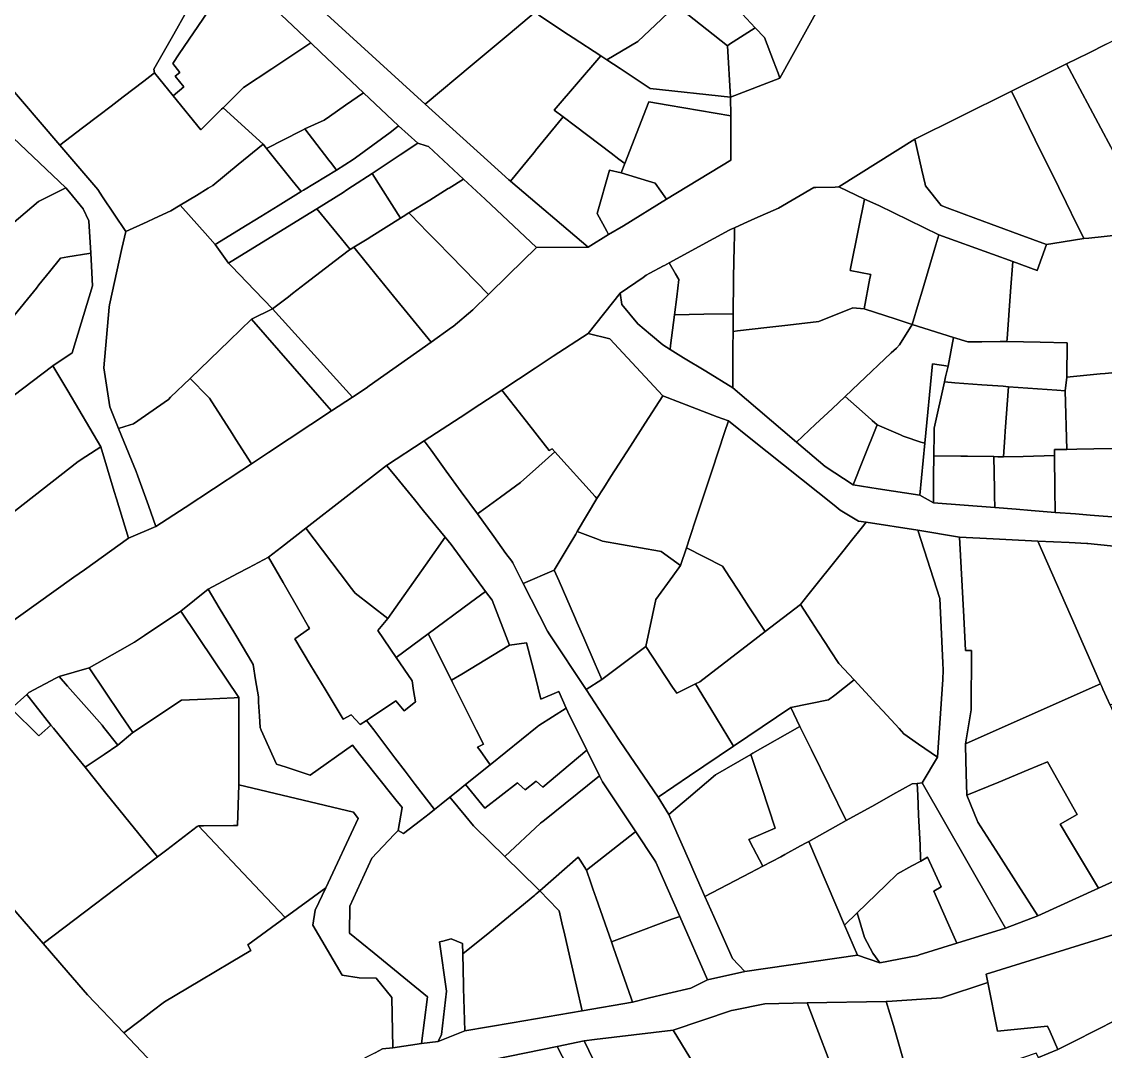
# Model space of a CAD drawing. Header units: inches. Extents: x 469449 to 472390, y 1000542 to 1004361.
# Drawn here: x 471127.1 to 471308.3, y 1001167.9 to 1001340.2 of the extents above; entities that cross this region are included whole.
import ezdxf

# ---------------------------------------------------------------- set-up
doc = ezdxf.new("R2010")
doc.units = ezdxf.units.IN
doc.header["$MEASUREMENT"] = 0
doc.layers.add('Gulele_10_07_New_Parcel', color=7, linetype='Continuous')

msp = doc.modelspace()

# ---------------------------------------------------------------- linework, layer by layer
at = {"layer": 'Gulele_10_07_New_Parcel'}
for points in [[(471202.39, 1001332.94), (471194.56, 1001326.39), (471178.07, 1001341.39), (471184.74, 1001348.12), (471186.26, 1001349.66), (471186.55, 1001349.94), (471191.37, 1001354.81), (471192.61, 1001356.06), (471195.74, 1001359.22), (471196.62, 1001358.33), (471200.65, 1001353.77), (471205.97, 1001348.63), (471208.09, 1001346.58), (471213, 1001341.83), (471208.42, 1001337.99)], [(471241.03, 1001348.56), (471249.74, 1001339.18), (471245.45, 1001336.4), (471245.09, 1001336.16), (471237.16, 1001342.45), (471236.53, 1001342.95), (471234.05, 1001340.6), (471230.12, 1001336.88), (471227.36, 1001335.24), (471224.93, 1001333.79), (471223.91, 1001334.46), (471219.29, 1001337.5), (471218.53, 1001338), (471213.57, 1001341.27), (471215.59, 1001343.8), (471217.01, 1001345.57), (471218.45, 1001347.39), (471220.27, 1001348.34), (471222.21, 1001349.35), (471228.24, 1001352.49), (471231.21, 1001354.04), (471234.41, 1001355.71), (471237.34, 1001352.54), (471240.83, 1001348.77)], [(471157.67, 1001322.75), (471157, 1001322.08), (471152.38, 1001327.79), (471154.2, 1001329.27), (471152.74, 1001331.06), (471153.53, 1001331.7), (471152.31, 1001333.2), (471153.39, 1001334.78), (471158.2, 1001341.85), (471160.3, 1001343.84), (471162.86, 1001346.24), (471164.91, 1001346.59), (471167.09, 1001344.53), (471171.39, 1001340.46), (471175.43, 1001336.64), (471173.24, 1001335.19), (471171.25, 1001333.87), (471168.89, 1001332.31), (471164.14, 1001329.16), (471162.77, 1001327.8), (471160.73, 1001325.78), (471160.47, 1001325.53)], [(471211.65, 1001316.95), (471208.79, 1001313.47), (471208.51, 1001313.7), (471204.94, 1001316.95), (471194.56, 1001326.39), (471202.39, 1001332.94), (471208.42, 1001337.99), (471213, 1001341.83), (471213.57, 1001341.27), (471218.53, 1001338), (471219.29, 1001337.5), (471223.91, 1001334.46), (471216.14, 1001325.37), (471217.64, 1001324.24), (471213.02, 1001318.62), (471212.93, 1001318.51), (471212.71, 1001318.24)], [(471245.09, 1001336.16), (471245.62, 1001327.55), (471232.2, 1001329), (471231.48, 1001329.47), (471227.14, 1001332.33), (471224.93, 1001333.79), (471227.36, 1001335.24), (471230.12, 1001336.88), (471234.05, 1001340.6), (471236.53, 1001342.95), (471237.16, 1001342.45)], [(471253.89, 1001330.73), (471245.62, 1001327.55), (471245.09, 1001336.16), (471245.45, 1001336.4), (471249.74, 1001339.18), (471251.28, 1001337.52), (471252.79, 1001333.6), (471253.58, 1001331.54), (471253.76, 1001331.07)], [(471322.8, 1001306.07), (471316.72, 1001305.15), (471315.56, 1001307.33), (471313.26, 1001311.64), (471312.16, 1001313.7), (471308, 1001321.5), (471301.81, 1001333.11), (471305.5, 1001334.94), (471308.46, 1001336.41), (471313.92, 1001339.11), (471321.56, 1001326.22), (471327.9, 1001315.51), (471330.74, 1001310.71), (471330.32, 1001310.46), (471323.04, 1001306.1)], [(471173.82, 1001321.94), (471168.02, 1001318.98), (471167.84, 1001319.2), (471167.46, 1001319.68), (471160.73, 1001325.78), (471162.77, 1001327.8), (471164.14, 1001329.16), (471168.89, 1001332.31), (471171.25, 1001333.87), (471173.24, 1001335.19), (471175.43, 1001336.64), (471177.1, 1001335.05), (471184.25, 1001328.28), (471181.24, 1001326.2), (471178.52, 1001324.32), (471177.64, 1001323.71), (471174.44, 1001322.23), (471174.05, 1001322.04)], [(471245.62, 1001327.55), (471245.64, 1001324.42), (471235.16, 1001326.2), (471231.94, 1001326.75), (471227.95, 1001316.43), (471226.93, 1001317.2), (471225.63, 1001318.19), (471219.7, 1001322.68), (471217.64, 1001324.24), (471216.14, 1001325.37), (471223.91, 1001334.46), (471224.93, 1001333.79), (471227.14, 1001332.33), (471231.48, 1001329.47), (471232.2, 1001329)], [(471305.54, 1001303.98), (471304.71, 1001303.9), (471304.52, 1001304.29), (471303.51, 1001306.34), (471301.76, 1001309.9), (471299.28, 1001314.93), (471297.6, 1001318.36), (471292.59, 1001328.54), (471298.46, 1001331.45), (471301.81, 1001333.11), (471308, 1001321.5), (471312.16, 1001313.7), (471313.26, 1001311.64), (471315.56, 1001307.33), (471316.72, 1001305.15), (471312.05, 1001304.66), (471310.68, 1001304.52)], [(471152.38, 1001327.79), (471157, 1001322.08), (471157.67, 1001322.75), (471160.47, 1001325.53), (471160.73, 1001325.78), (471167.46, 1001319.68), (471163.27, 1001316.26), (471159.01, 1001312.78), (471158.23, 1001312.3), (471156.27, 1001311.12), (471153.57, 1001309.48), (471152.01, 1001308.54), (471149.22, 1001307.26), (471148.03, 1001306.71), (471144.45, 1001305.07), (471140.58, 1001310.89), (471139.77, 1001312.11), (471133.43, 1001319.52), (471137.25, 1001322.43), (471139.97, 1001324.51), (471142.03, 1001326.07), (471144.01, 1001327.58), (471147.5, 1001330.24), (471148.49, 1001330.99), (471149.29, 1001331.6)], [(471182.52, 1001317.1), (471179.69, 1001315.36), (471178.92, 1001316.38), (471178.43, 1001317.01), (471174.44, 1001322.23), (471177.64, 1001323.71), (471178.52, 1001324.32), (471181.24, 1001326.2), (471184.25, 1001328.28), (471190.08, 1001322.76), (471188.91, 1001321.82), (471188.67, 1001321.63), (471182.9, 1001317.38)], [(471299.51, 1001303.08), (471298.44, 1001302.91), (471293.91, 1001304.58), (471286.65, 1001307.27), (471281.86, 1001309.04), (471280.87, 1001309.4), (471278.25, 1001312.7), (471278.18, 1001313.01), (471277.64, 1001315.35), (471276.45, 1001320.54), (471283.86, 1001324.21), (471292.59, 1001328.54), (471297.6, 1001318.36), (471299.28, 1001314.93), (471301.76, 1001309.9), (471303.51, 1001306.34), (471304.52, 1001304.29), (471304.71, 1001303.9)], [(471245.69, 1001317.03), (471234.92, 1001310.46), (471233, 1001313.17), (471231.9, 1001313.5), (471227.34, 1001314.87), (471227.95, 1001316.43), (471231.94, 1001326.75), (471235.16, 1001326.2), (471245.64, 1001324.42)], [(471227.95, 1001316.43), (471227.34, 1001314.87), (471225.36, 1001315.36), (471223.31, 1001308.08), (471224.9, 1001305.15), (471225.23, 1001304.55), (471221.8, 1001302.46), (471208.79, 1001313.47), (471211.65, 1001316.95), (471212.71, 1001318.24), (471212.93, 1001318.51), (471213.02, 1001318.62), (471217.64, 1001324.24), (471219.7, 1001322.68), (471225.63, 1001318.19), (471226.93, 1001317.2)], [(471129.89, 1001310.1), (471118.29, 1001300.28), (471112.64, 1001305.93), (471112.02, 1001306.55), (471110.43, 1001308.13), (471109.41, 1001309.16), (471115.42, 1001314.99), (471122.08, 1001321.47), (471123.43, 1001322.79), (471134.45, 1001312.37)], [(471193.34, 1001319.88), (471190.37, 1001317.91), (471185.65, 1001314.79), (471182.41, 1001312.65), (471181.46, 1001312.02), (471180.83, 1001311.6), (471176.41, 1001308.88), (471174.41, 1001307.65), (471161.67, 1001299.79), (471159.4, 1001302.9), (471163.33, 1001305.31), (471163.76, 1001305.58), (471167.06, 1001307.6), (471169.97, 1001309.39), (471173.8, 1001311.75), (471174.19, 1001311.99), (471179.69, 1001315.36), (471182.52, 1001317.1), (471182.9, 1001317.38), (471188.67, 1001321.63), (471188.91, 1001321.82), (471190.08, 1001322.76)], [(471174.19, 1001311.99), (471173.8, 1001311.75), (471172.32, 1001313.6), (471168.02, 1001318.98), (471173.82, 1001321.94), (471174.05, 1001322.04), (471174.44, 1001322.23), (471178.43, 1001317.01), (471178.92, 1001316.38), (471179.69, 1001315.36)], [(471163.33, 1001305.31), (471159.4, 1001302.9), (471157.72, 1001304.8), (471155.38, 1001307.44), (471153.57, 1001309.48), (471156.27, 1001311.12), (471158.23, 1001312.3), (471159.01, 1001312.78), (471163.27, 1001316.26), (471167.46, 1001319.68), (471167.84, 1001319.2), (471168.02, 1001318.98), (471172.32, 1001313.6), (471173.8, 1001311.75), (471169.97, 1001309.39), (471167.06, 1001307.6), (471163.76, 1001305.58)], [(471190.87, 1001307.57), (471190.43, 1001307.29), (471185.65, 1001314.79), (471190.37, 1001317.91), (471193.34, 1001319.88), (471194.73, 1001319.43), (471195.11, 1001319.31), (471200.93, 1001313.85), (471198.53, 1001312.35), (471198.39, 1001312.26), (471195.31, 1001310.34), (471191.83, 1001308.17)], [(471277.64, 1001315.35), (471278.18, 1001313.01), (471278.25, 1001312.7), (471280.87, 1001309.4), (471281.86, 1001309.04), (471286.65, 1001307.27), (471293.91, 1001304.58), (471298.44, 1001302.91), (471296.92, 1001298.57), (471292.83, 1001300.05), (471289.41, 1001301.28), (471280.45, 1001304.51), (471270.4, 1001309.4), (471268.04, 1001310.51), (471263.75, 1001312.53), (471276.45, 1001320.54)], [(471182.61, 1001302.43), (471181.98, 1001302.04), (471180.53, 1001303.82), (471176.41, 1001308.88), (471180.83, 1001311.6), (471181.46, 1001312.02), (471182.41, 1001312.65), (471185.65, 1001314.79), (471190.43, 1001307.29), (471185.64, 1001304.32), (471184.82, 1001303.81)], [(471227.69, 1001306.05), (471225.23, 1001304.55), (471224.9, 1001305.15), (471223.31, 1001308.08), (471225.36, 1001315.36), (471227.34, 1001314.87), (471231.9, 1001313.5), (471233, 1001313.17), (471234.92, 1001310.46)], [(471129.51, 1001295.62), (471125.29, 1001290.38), (471122.19, 1001293.51), (471120.1, 1001295.63), (471118.61, 1001297.13), (471118.16, 1001297.58), (471119.56, 1001298.94), (471118.29, 1001300.28), (471129.89, 1001310.1), (471134.45, 1001312.37), (471135.06, 1001311.63), (471137.35, 1001308.87), (471138.31, 1001306.84), (471138.62, 1001301.43), (471138.31, 1001301.38), (471134.78, 1001300.83), (471133.56, 1001300.64), (471131.71, 1001298.34), (471129.95, 1001296.16)], [(471208.49, 1001297.82), (471205.15, 1001294.56), (471200.92, 1001298.88), (471198.78, 1001301.06), (471196.5, 1001303.4), (471194.62, 1001305.32), (471193.85, 1001306.1), (471191.83, 1001308.17), (471195.31, 1001310.34), (471198.39, 1001312.26), (471198.53, 1001312.35), (471200.93, 1001313.85), (471204.56, 1001310.46), (471213.18, 1001302.39)], [(471268.94, 1001297.24), (471267.96, 1001292.15), (471266.09, 1001292.28), (471260.4, 1001290.02), (471255.2, 1001289.42), (471251.7, 1001289.02), (471246.78, 1001288.45), (471246.03, 1001288.36), (471246.04, 1001291.32), (471246.05, 1001291.73), (471246.19, 1001300.99), (471246.2, 1001301.48), (471246.26, 1001305.28), (471246.27, 1001305.71), (471247.83, 1001306.41), (471249.7, 1001307.23), (471253.66, 1001309), (471259.55, 1001312.42), (471259.91, 1001312.43), (471263.13, 1001312.51), (471263.75, 1001312.53), (471268.04, 1001310.51), (471267.03, 1001305.53), (471265.67, 1001298.89), (471265.6, 1001298.53), (471269.06, 1001297.86)], [(471144.29, 1001272.44), (471143.27, 1001272.11), (471141.81, 1001275.71), (471140.82, 1001282.29), (471141.71, 1001292.43), (471141.74, 1001292.81), (471143.83, 1001302.25), (471144.45, 1001305.07), (471148.03, 1001306.71), (471149.22, 1001307.26), (471152.01, 1001308.54), (471153.57, 1001309.48), (471155.38, 1001307.44), (471157.72, 1001304.8), (471159.4, 1001302.9), (471161.67, 1001299.79), (471162.14, 1001299.29), (471166.06, 1001295.18), (471168.98, 1001292.11), (471165.49, 1001290.39), (471161.82, 1001286.86), (471155.21, 1001280.48), (471151.96, 1001277.34), (471151.59, 1001276.99), (471145.74, 1001272.9)], [(471171.67, 1001294.17), (471168.98, 1001292.11), (471166.06, 1001295.18), (471162.14, 1001299.29), (471161.67, 1001299.79), (471174.41, 1001307.65), (471176.41, 1001308.88), (471180.53, 1001303.82), (471181.98, 1001302.04), (471181.65, 1001301.84), (471179.56, 1001300.23), (471174.51, 1001296.35), (471172.35, 1001294.7)], [(471277.07, 1001293.08), (471276.01, 1001289.51), (471273.33, 1001290.39), (471267.96, 1001292.15), (471268.94, 1001297.24), (471269.06, 1001297.86), (471265.6, 1001298.53), (471265.67, 1001298.89), (471267.03, 1001305.53), (471268.04, 1001310.51), (471270.4, 1001309.4), (471280.45, 1001304.51), (471279.96, 1001302.86), (471277.67, 1001295.1)], [(471198.94, 1001289), (471195.52, 1001286.58), (471192.03, 1001290.87), (471189.27, 1001294.26), (471186.36, 1001297.83), (471185.19, 1001299.26), (471184.7, 1001299.87), (471182.61, 1001302.43), (471184.82, 1001303.81), (471185.64, 1001304.32), (471190.43, 1001307.29), (471190.87, 1001307.57), (471191.83, 1001308.17), (471193.85, 1001306.1), (471194.62, 1001305.32), (471196.5, 1001303.4), (471198.78, 1001301.06), (471200.92, 1001298.88), (471205.15, 1001294.56), (471202.5, 1001291.98), (471199.21, 1001289.2)], [(471241.14, 1001291.23), (471236.24, 1001291.15), (471236.62, 1001294.14), (471236.99, 1001297.03), (471236.44, 1001297.97), (471235.33, 1001299.84), (471242.8, 1001303.88), (471245.39, 1001305.29), (471245.73, 1001305.47), (471246.27, 1001305.71), (471246.26, 1001305.28), (471246.2, 1001301.48), (471246.19, 1001300.99), (471246.05, 1001291.73), (471246.04, 1001291.32)], [(471287.63, 1001286.63), (471285.33, 1001286.59), (471282.93, 1001287.34), (471276.01, 1001289.51), (471277.07, 1001293.08), (471277.67, 1001295.1), (471279.96, 1001302.86), (471280.45, 1001304.51), (471289.41, 1001301.28), (471292.83, 1001300.05), (471292.45, 1001295.06), (471291.86, 1001287.13), (471291.82, 1001286.69), (471290.69, 1001286.68)], [(471312.99, 1001300.24), (471314.19, 1001294.59), (471313.4, 1001294.39), (471311.64, 1001287.79), (471309.95, 1001281.47), (471308.26, 1001281.31), (471307.44, 1001281.24), (471301.84, 1001280.72), (471301.94, 1001286.45), (471297.42, 1001286.56), (471291.82, 1001286.69), (471291.86, 1001287.13), (471292.45, 1001295.06), (471292.83, 1001300.05), (471296.92, 1001298.57), (471298.44, 1001302.91), (471299.51, 1001303.08), (471304.71, 1001303.9), (471305.54, 1001303.98), (471310.68, 1001304.52), (471312.05, 1001304.66), (471312.69, 1001301.63)], [(471184.65, 1001278.87), (471182.37, 1001277.37), (471168.98, 1001292.11), (471171.67, 1001294.17), (471172.35, 1001294.7), (471174.51, 1001296.35), (471179.56, 1001300.23), (471181.65, 1001301.84), (471181.98, 1001302.04), (471182.61, 1001302.43), (471184.7, 1001299.87), (471185.19, 1001299.26), (471186.36, 1001297.83), (471189.27, 1001294.26), (471192.03, 1001290.87), (471195.52, 1001286.58), (471185.17, 1001279.24)], [(471132.29, 1001282.6), (471118.83, 1001272.46), (471117.03, 1001274.72), (471113.17, 1001279.59), (471118.11, 1001283.99), (471121.2, 1001286.73), (471122.75, 1001288.12), (471125.29, 1001290.38), (471129.51, 1001295.62), (471129.95, 1001296.16), (471131.71, 1001298.34), (471133.56, 1001300.64), (471134.78, 1001300.83), (471138.31, 1001301.38), (471138.62, 1001301.43), (471138.67, 1001300.41), (471138.92, 1001296.01), (471135.49, 1001284.75)], [(471235.58, 1001285.98), (471235.5, 1001285.34), (471234.27, 1001286.1), (471232.23, 1001287.82), (471230.1, 1001289.63), (471227.42, 1001292.87), (471227.18, 1001294.74), (471230.98, 1001297.4), (471231.5, 1001297.76), (471232.14, 1001298.11), (471234.39, 1001299.33), (471234.55, 1001299.41), (471235.33, 1001299.84), (471236.44, 1001297.97), (471236.99, 1001297.03), (471236.62, 1001294.14), (471236.24, 1001291.15)], [(471182.37, 1001277.37), (471178.9, 1001275.08), (471176.56, 1001277.76), (471170.09, 1001285.14), (471165.49, 1001290.39), (471168.98, 1001292.11)], [(471246.02, 1001285.64), (471245.99, 1001278.91), (471241.46, 1001281.69), (471237.75, 1001283.96), (471235.5, 1001285.34), (471235.58, 1001285.98), (471236.24, 1001291.15), (471241.14, 1001291.23), (471246.04, 1001291.32), (471246.03, 1001288.36)], [(471259.85, 1001272.83), (471256.65, 1001269.81), (471245.99, 1001278.91), (471246.02, 1001285.64), (471246.03, 1001288.36), (471246.78, 1001288.45), (471251.7, 1001289.02), (471255.2, 1001289.42), (471260.4, 1001290.02), (471266.09, 1001292.28), (471267.96, 1001292.15), (471273.33, 1001290.39), (471276.01, 1001289.51), (471273.9, 1001286.09), (471273.36, 1001285.58), (471272.49, 1001284.76), (471267.05, 1001279.62), (471264.79, 1001277.49), (471262.61, 1001275.43)], [(471168.32, 1001268.1), (471165.47, 1001266.22), (471162.88, 1001270.29), (471162.27, 1001271.25), (471158.49, 1001277.2), (471158.2, 1001277.48), (471155.21, 1001280.48), (471161.82, 1001286.86), (471165.49, 1001290.39), (471170.09, 1001285.14), (471176.56, 1001277.76), (471178.9, 1001275.08)], [(471282.93, 1001287.34), (471282, 1001282.53), (471279.39, 1001282.95), (471278.11, 1001269.63), (471277.44, 1001269.85), (471274.68, 1001270.76), (471274.48, 1001270.85), (471274.06, 1001271.03), (471270.13, 1001272.7), (471269.28, 1001273.46), (471269.19, 1001273.55), (471267.65, 1001274.93), (471264.79, 1001277.49), (471267.05, 1001279.62), (471272.49, 1001284.76), (471273.36, 1001285.58), (471273.9, 1001286.09), (471276.01, 1001289.51)], [(471228.87, 1001269.17), (471225.6, 1001264.07), (471224.4, 1001262.21), (471223.25, 1001260.41), (471222.95, 1001260.75), (471220.91, 1001263.03), (471218.31, 1001265.92), (471216.25, 1001268.22), (471215.81, 1001268.71), (471215.28, 1001268.42), (471210.86, 1001274.06), (471207.34, 1001278.55), (471212.92, 1001282.21), (471215.94, 1001284.19), (471221.79, 1001288.03), (471225.42, 1001287.11), (471234.29, 1001277.6), (471231.35, 1001273.02)], [(471282.93, 1001287.34), (471285.33, 1001286.59), (471287.63, 1001286.63), (471290.69, 1001286.68), (471291.82, 1001286.69), (471297.42, 1001286.56), (471301.94, 1001286.45), (471301.84, 1001280.72), (471301.61, 1001278.4), (471300.19, 1001278.51), (471292.13, 1001279.11), (471291.2, 1001279.18), (471287.65, 1001279.44), (471283.12, 1001279.78), (471281.41, 1001279.91), (471281.6, 1001280.75), (471282, 1001282.53)], [(471115, 1001248.64), (471114.8, 1001248.46), (471110.14, 1001253.75), (471105.41, 1001259.12), (471103.7, 1001261.07), (471112.28, 1001267.53), (471118.83, 1001272.46), (471132.29, 1001282.6), (471134.75, 1001278.41), (471140.27, 1001269.03), (471137.8, 1001267.41), (471136.53, 1001266.57), (471124.74, 1001257.37), (471122.05, 1001255.27), (471120.13, 1001253.77), (471119.22, 1001252.86), (471117.65, 1001251.29)], [(471282, 1001282.53), (471281.6, 1001280.75), (471281.41, 1001279.91), (471279.68, 1001272.17), (471279.67, 1001271.33), (471279.62, 1001267.55), (471279.59, 1001264.14), (471279.57, 1001262.91), (471279.54, 1001260.04), (471279.54, 1001259.68), (471277.28, 1001260.93), (471278.11, 1001269.63), (471279.39, 1001282.95)], [(471154.41, 1001258.92), (471149.52, 1001255.69), (471148.24, 1001259.25), (471146.46, 1001264.16), (471146.2, 1001264.89), (471145.41, 1001266.82), (471143.27, 1001272.11), (471144.29, 1001272.44), (471145.74, 1001272.9), (471151.59, 1001276.99), (471151.96, 1001277.34), (471155.21, 1001280.48), (471158.2, 1001277.48), (471158.49, 1001277.2), (471162.27, 1001271.25), (471162.88, 1001270.29), (471165.47, 1001266.22), (471163.85, 1001265.15)], [(471291.51, 1001270.67), (471291.26, 1001267.37), (471290.32, 1001267.39), (471289.67, 1001267.4), (471285.28, 1001267.47), (471284.13, 1001267.48), (471279.62, 1001267.55), (471279.67, 1001271.33), (471279.68, 1001272.17), (471281.41, 1001279.91), (471283.12, 1001279.78), (471287.65, 1001279.44), (471291.2, 1001279.18), (471292.13, 1001279.11), (471291.58, 1001271.65)], [(471210.86, 1001274.06), (471215.28, 1001268.42), (471215.81, 1001268.71), (471216.25, 1001268.22), (471213.54, 1001265.79), (471210.51, 1001263.07), (471207.16, 1001260.64), (471204.7, 1001258.85), (471203.27, 1001257.82), (471200.59, 1001261.51), (471198.08, 1001264.97), (471195.52, 1001268.5), (471194.4, 1001270.05), (471200.38, 1001273.98), (471203.66, 1001276.13), (471207.34, 1001278.55)], [(471294.58, 1001267.45), (471291.26, 1001267.37), (471291.51, 1001270.67), (471291.58, 1001271.65), (471292.13, 1001279.11), (471300.19, 1001278.51), (471301.61, 1001278.4), (471301.88, 1001268.61), (471299.81, 1001268.57), (471299.81, 1001267.57)], [(471238.24, 1001252.16), (471237.25, 1001249.19), (471234.04, 1001251.52), (471233.73, 1001251.58), (471224.22, 1001253.27), (471223.52, 1001253.54), (471219.98, 1001254.88), (471223.25, 1001260.41), (471224.4, 1001262.21), (471225.6, 1001264.07), (471228.87, 1001269.17), (471231.35, 1001273.02), (471234.29, 1001277.6), (471237.49, 1001276.36), (471243.37, 1001274.09), (471245.26, 1001273.37), (471244.63, 1001271.47), (471242.53, 1001265.12), (471241.38, 1001261.65), (471239.87, 1001257.09), (471238.8, 1001253.86)], [(471267.76, 1001266.74), (471266.14, 1001262.7), (471261.42, 1001265.73), (471256.65, 1001269.81), (471259.85, 1001272.83), (471262.61, 1001275.43), (471264.79, 1001277.49), (471267.65, 1001274.93), (471269.19, 1001273.55), (471269.28, 1001273.46), (471270.13, 1001272.7)], [(471257.3, 1001242.68), (471251.41, 1001238.15), (471248.7, 1001242.3), (471246.98, 1001244.92), (471245.49, 1001247.2), (471244.26, 1001249.09), (471238.24, 1001252.16), (471238.8, 1001253.86), (471239.87, 1001257.09), (471241.38, 1001261.65), (471242.53, 1001265.12), (471244.63, 1001271.47), (471245.26, 1001273.37), (471249.03, 1001270.36), (471262.95, 1001259.27), (471263.97, 1001258.46), (471267.04, 1001256.62), (471268.3, 1001256.43), (471267.45, 1001255.37), (471265.85, 1001253.37), (471265.24, 1001252.61), (471264.39, 1001251.55), (471258.55, 1001244.24)], [(471278.11, 1001269.63), (471277.28, 1001260.93), (471270.32, 1001262.04), (471266.14, 1001262.7), (471267.76, 1001266.74), (471270.13, 1001272.7), (471274.06, 1001271.03), (471274.48, 1001270.85), (471274.68, 1001270.76), (471277.44, 1001269.85)], [(471135.79, 1001247.22), (471123.58, 1001238.48), (471121.22, 1001241.16), (471117.57, 1001245.31), (471114.8, 1001248.46), (471115, 1001248.64), (471117.65, 1001251.29), (471119.22, 1001252.86), (471120.13, 1001253.77), (471122.05, 1001255.27), (471124.74, 1001257.37), (471136.53, 1001266.57), (471137.8, 1001267.41), (471140.27, 1001269.03), (471142.55, 1001261.58), (471142.93, 1001260.36), (471144.94, 1001253.78), (471137.54, 1001248.47)], [(471195.52, 1001268.5), (471198.08, 1001264.97), (471200.59, 1001261.51), (471203.27, 1001257.82), (471206.02, 1001254.02), (471208.04, 1001251.22), (471209.01, 1001249.89), (471209.2, 1001249.63), (471210.94, 1001246.2), (471215, 1001238.22), (471215.4, 1001237.6), (471221.45, 1001228.42), (471224.38, 1001223.96), (471227.15, 1001219.75), (471233.5, 1001210.43), (471235.3, 1001207.5), (471235.79, 1001206.38), (471238.81, 1001199.53), (471239.5, 1001197.98), (471241.33, 1001193.83), (471242.82, 1001190.45), (471245.93, 1001183.42), (471248.03, 1001181.25), (471241.77, 1001179.84), (471237.12, 1001190.48), (471233.15, 1001199.53), (471232.84, 1001200), (471229.76, 1001204.64), (471224.19, 1001213.01), (471223.7, 1001214.02), (471221.59, 1001218.29), (471218.42, 1001224.71), (471218.14, 1001225.32), (471216.92, 1001228.09), (471213.9, 1001226.83), (471212.98, 1001230.48), (471211.51, 1001236.26), (471208.62, 1001235.84), (471205.73, 1001243.39), (471204.65, 1001244.86), (471198.88, 1001252.71), (471197.89, 1001253.92), (471194.28, 1001258.34), (471192.75, 1001260.21), (471189.23, 1001264.51), (471188.09, 1001265.91), (471194.4, 1001270.05)], [(471216.14, 1001248.4), (471210.94, 1001246.2), (471209.2, 1001249.63), (471209.01, 1001249.89), (471208.04, 1001251.22), (471206.02, 1001254.02), (471203.27, 1001257.82), (471204.7, 1001258.85), (471207.16, 1001260.64), (471210.51, 1001263.07), (471213.54, 1001265.79), (471216.25, 1001268.22), (471218.31, 1001265.92), (471220.91, 1001263.03), (471222.95, 1001260.75), (471223.25, 1001260.41), (471219.98, 1001254.88), (471219.72, 1001254.45), (471218.44, 1001252.29)], [(471289.79, 1001260.92), (471289.83, 1001258.87), (471279.54, 1001259.68), (471279.54, 1001260.04), (471279.57, 1001262.91), (471279.59, 1001264.14), (471279.62, 1001267.55), (471284.13, 1001267.48), (471285.28, 1001267.47), (471289.67, 1001267.4), (471289.77, 1001261.97)], [(471299.81, 1001267.57), (471299.86, 1001261.95), (471299.9, 1001258.08), (471295.9, 1001258.39), (471293.41, 1001258.59), (471289.83, 1001258.87), (471289.79, 1001260.92), (471289.77, 1001261.97), (471289.67, 1001267.4), (471290.32, 1001267.39), (471291.26, 1001267.37), (471294.58, 1001267.45)], [(471311.18, 1001257.2), (471311.06, 1001257.2), (471307.97, 1001257.44), (471305.77, 1001257.61), (471303.29, 1001257.81), (471299.9, 1001258.08), (471299.86, 1001261.95), (471299.81, 1001267.57), (471299.81, 1001268.57), (471301.88, 1001268.61), (471303.54, 1001268.64), (471306.38, 1001268.69), (471311.35, 1001268.79), (471311.34, 1001268.1), (471311.28, 1001263.86), (471311.23, 1001260.57)], [(471194.61, 1001249.27), (471188.31, 1001240.32), (471182.81, 1001244.56), (471182.01, 1001245.61), (471181.71, 1001246), (471174.56, 1001255.41), (471188.09, 1001265.91), (471189.23, 1001264.51), (471192.75, 1001260.21), (471194.28, 1001258.34), (471197.89, 1001253.92)], [(471281.11, 1001230.12), (471280.25, 1001217.14), (471277.08, 1001219.31), (471274.63, 1001221), (471273.8, 1001221.9), (471271.07, 1001224.85), (471270.06, 1001225.93), (471266.28, 1001230.03), (471263.73, 1001232.79), (471262.36, 1001234.9), (471261.57, 1001236.11), (471260.19, 1001238.24), (471259.16, 1001239.82), (471257.3, 1001242.68), (471258.55, 1001244.24), (471264.39, 1001251.55), (471265.24, 1001252.61), (471265.85, 1001253.37), (471267.45, 1001255.37), (471268.3, 1001256.43), (471276.92, 1001255.1), (471280.6, 1001243.65), (471281.15, 1001232.89), (471281.21, 1001231.68)], [(471192.61, 1001228.27), (471192.9, 1001226.35), (471191.03, 1001224.87), (471189.62, 1001226.56), (471185.21, 1001223.59), (471184.72, 1001223.27), (471183.66, 1001222.6), (471182.18, 1001224.22), (471180.84, 1001223.45), (471177.81, 1001228.48), (471175.39, 1001232.51), (471172.73, 1001236.93), (471175.2, 1001238.62), (471175.01, 1001238.94), (471173.61, 1001241.38), (471170.78, 1001246.33), (471168.34, 1001250.59), (471170.52, 1001252.28), (471174.56, 1001255.41), (471181.71, 1001246), (471182.01, 1001245.61), (471182.81, 1001244.56), (471188.31, 1001240.32), (471186.64, 1001238.29), (471189.71, 1001233.77), (471192.37, 1001229.88)], [(471231.47, 1001235.61), (471224.1, 1001230.1), (471223.36, 1001231.79), (471222.98, 1001232.68), (471221.06, 1001237.1), (471219.97, 1001239.59), (471219.5, 1001240.68), (471216.95, 1001246.54), (471216.14, 1001248.4), (471218.44, 1001252.29), (471219.72, 1001254.45), (471219.98, 1001254.88), (471223.52, 1001253.54), (471224.22, 1001253.27), (471233.73, 1001251.58), (471234.04, 1001251.52), (471237.25, 1001249.19), (471235.95, 1001247.39), (471233.13, 1001243.51)], [(471283.93, 1001253.94), (471284.63, 1001240.59), (471284.92, 1001234.99), (471285.91, 1001234.99), (471285.84, 1001225.04), (471284.94, 1001219.37), (471284.89, 1001219.01), (471285.02, 1001214.4), (471285.13, 1001210.75), (471286.97, 1001206.23), (471290.49, 1001200.76), (471293.75, 1001195.7), (471297.04, 1001190.58), (471291.59, 1001188.52), (471289.11, 1001192.85), (471277.69, 1001212.81), (471280.25, 1001217.14), (471281.11, 1001230.12), (471281.21, 1001231.68), (471281.15, 1001232.89), (471280.6, 1001243.65), (471276.92, 1001255.1)], [(471204.65, 1001244.86), (471202.13, 1001242.99), (471195.05, 1001237.74), (471189.71, 1001233.77), (471186.64, 1001238.29), (471188.31, 1001240.32), (471194.61, 1001249.27), (471197.89, 1001253.92), (471198.88, 1001252.71)], [(471304.37, 1001236.53), (471305.43, 1001234.14), (471307.52, 1001229.4), (471293.56, 1001223.2), (471284.94, 1001219.37), (471285.84, 1001225.04), (471285.91, 1001234.99), (471284.92, 1001234.99), (471284.63, 1001240.59), (471283.93, 1001253.94), (471289.52, 1001253.66), (471291.69, 1001253.55), (471296.99, 1001253.28), (471297.83, 1001251.37), (471303.24, 1001239.11)], [(471322.79, 1001248.52), (471324.71, 1001238.42), (471326.05, 1001238.42), (471327.46, 1001233.22), (471326.09, 1001232.67), (471321.86, 1001230.97), (471318.44, 1001229.6), (471312.95, 1001227.39), (471309.09, 1001225.84), (471307.91, 1001228.51), (471307.73, 1001228.92), (471307.52, 1001229.4), (471305.43, 1001234.14), (471304.37, 1001236.53), (471303.24, 1001239.11), (471297.83, 1001251.37), (471296.99, 1001253.28), (471302.28, 1001253.01), (471305.19, 1001252.87), (471305.39, 1001252.85), (471319.51, 1001251.42), (471322.29, 1001251.14)], [(471239.76, 1001229.4), (471236.62, 1001227.81), (471235.93, 1001228.85), (471231.47, 1001235.61), (471233.13, 1001243.51), (471235.95, 1001247.39), (471237.25, 1001249.19), (471238.24, 1001252.16), (471244.26, 1001249.09), (471245.49, 1001247.2), (471246.98, 1001244.92), (471248.7, 1001242.3), (471251.41, 1001238.15), (471250.18, 1001237.21), (471240.46, 1001229.75)], [(471177.81, 1001228.48), (471180.84, 1001223.45), (471182.18, 1001224.22), (471183.66, 1001222.6), (471184.72, 1001223.27), (471185.93, 1001221.68), (471189.48, 1001217.02), (471191.21, 1001214.76), (471192.87, 1001212.57), (471196.09, 1001208.34), (471195.23, 1001207.65), (471193.76, 1001206.52), (471190.92, 1001204.33), (471190.03, 1001204.86), (471190.7, 1001208.67), (471189.64, 1001209.99), (471186.15, 1001214.37), (471183.57, 1001217.62), (471182.38, 1001219.11), (471175.32, 1001214.1), (471171.28, 1001215.42), (471169.68, 1001215.94), (471167.12, 1001221.64), (471166.93, 1001222.08), (471166.82, 1001223.96), (471166.69, 1001226.34), (471166.65, 1001227.23), (471166.19, 1001230.05), (471165.76, 1001232.63), (471164.97, 1001233.95), (471162.68, 1001237.79), (471160.1, 1001242.13), (471158.25, 1001245.23), (471163.17, 1001247.84), (471165.01, 1001248.82), (471168.34, 1001250.59), (471170.78, 1001246.33), (471173.61, 1001241.38), (471175.01, 1001238.94), (471175.2, 1001238.62), (471172.73, 1001236.93), (471175.39, 1001232.51)], [(471224.1, 1001230.1), (471221.45, 1001228.42), (471215.4, 1001237.6), (471215, 1001238.22), (471210.94, 1001246.2), (471216.14, 1001248.4), (471216.95, 1001246.54), (471219.5, 1001240.68), (471219.97, 1001239.59), (471221.06, 1001237.1), (471222.98, 1001232.68), (471223.36, 1001231.79)], [(471160.1, 1001242.13), (471162.68, 1001237.79), (471164.97, 1001233.95), (471165.76, 1001232.63), (471166.19, 1001230.05), (471166.65, 1001227.23), (471166.69, 1001226.34), (471166.82, 1001223.96), (471166.93, 1001222.08), (471167.12, 1001221.64), (471169.68, 1001215.94), (471171.28, 1001215.42), (471175.32, 1001214.1), (471182.38, 1001219.11), (471183.57, 1001217.62), (471186.15, 1001214.37), (471189.64, 1001209.99), (471190.7, 1001208.67), (471190.03, 1001204.86), (471189.38, 1001204.17), (471185.62, 1001200.23), (471181.92, 1001192.19), (471181.9, 1001187.69), (471185.99, 1001184.34), (471191.56, 1001179.77), (471194.95, 1001177), (471193.93, 1001169.23), (471189.13, 1001168.48), (471188.95, 1001176.88), (471186.34, 1001180.16), (471183.48, 1001180.19), (471180.65, 1001180.63), (471175.74, 1001189.03), (471176.17, 1001191.54), (471177.9, 1001195.26), (471183.31, 1001206.87), (471182.53, 1001207.93), (471163.38, 1001212.48), (471163.36, 1001227.11), (471159.24, 1001233.22), (471153.65, 1001241.52), (471158.25, 1001245.23)], [(471200.66, 1001231.03), (471198.93, 1001229.99), (471195.05, 1001237.74), (471202.13, 1001242.99), (471204.65, 1001244.86), (471205.73, 1001243.39), (471208.62, 1001235.84)], [(471255.7, 1001225.44), (471246.14, 1001218.98), (471242.33, 1001225.2), (471241.43, 1001226.67), (471239.76, 1001229.4), (471240.46, 1001229.75), (471250.18, 1001237.21), (471251.41, 1001238.15), (471257.3, 1001242.68), (471259.16, 1001239.82), (471260.19, 1001238.24), (471261.57, 1001236.11), (471262.36, 1001234.9), (471263.73, 1001232.79), (471266.28, 1001230.03), (471263.07, 1001227.52), (471262.03, 1001226.72)], [(471153.81, 1001226.65), (471145.66, 1001221.25), (471143.61, 1001224.27), (471138.32, 1001232.08), (471143.48, 1001234.99), (471145.92, 1001236.37), (471147.61, 1001237.49), (471153.65, 1001241.52), (471159.24, 1001233.22), (471163.36, 1001227.11), (471162.62, 1001227.07), (471157.79, 1001226.84)], [(471199.64, 1001228.58), (471201.8, 1001224.26), (471203.1, 1001221.67), (471204.29, 1001219.29), (471203.32, 1001218.78), (471203.72, 1001218.21), (471205.4, 1001215.83), (471201.3, 1001212.53), (471199.71, 1001211.25), (471198.68, 1001210.43), (471197.2, 1001209.24), (471196.09, 1001208.34), (471192.87, 1001212.57), (471191.21, 1001214.76), (471189.48, 1001217.02), (471185.93, 1001221.68), (471184.72, 1001223.27), (471185.21, 1001223.59), (471189.62, 1001226.56), (471191.03, 1001224.87), (471192.9, 1001226.35), (471192.61, 1001228.27), (471192.37, 1001229.88), (471189.71, 1001233.77), (471195.05, 1001237.74), (471198.93, 1001229.99), (471199.12, 1001229.61)], [(471212.98, 1001230.48), (471213.9, 1001226.83), (471216.92, 1001228.09), (471218.14, 1001225.32), (471213.57, 1001222.4), (471213.28, 1001222.17), (471205.4, 1001215.83), (471203.72, 1001218.21), (471203.32, 1001218.78), (471204.29, 1001219.29), (471203.1, 1001221.67), (471201.8, 1001224.26), (471199.64, 1001228.58), (471199.12, 1001229.61), (471198.93, 1001229.99), (471200.66, 1001231.03), (471208.62, 1001235.84), (471211.51, 1001236.26)], [(471235.93, 1001228.85), (471236.62, 1001227.81), (471239.76, 1001229.4), (471241.43, 1001226.67), (471242.33, 1001225.2), (471246.14, 1001218.98), (471238.76, 1001213.99), (471233.5, 1001210.43), (471227.15, 1001219.75), (471224.38, 1001223.96), (471221.45, 1001228.42), (471224.1, 1001230.1), (471231.47, 1001235.61)], [(471143.61, 1001224.27), (471145.66, 1001221.25), (471143.12, 1001219.1), (471140.76, 1001222.16), (471140.51, 1001222.49), (471137.92, 1001225.41), (471134.73, 1001229), (471133.31, 1001230.6), (471138.32, 1001232.08)], [(471140.84, 1001217.57), (471137.65, 1001215.43), (471135.12, 1001218.56), (471134.77, 1001218.99), (471132.38, 1001221.95), (471131.95, 1001222.47), (471129.29, 1001225.84), (471127.9, 1001227.59), (471128.27, 1001227.92), (471132.79, 1001230.32), (471133.31, 1001230.6), (471134.73, 1001229), (471137.92, 1001225.41), (471140.51, 1001222.49), (471140.76, 1001222.16), (471143.12, 1001219.1)], [(471269.75, 1001209.17), (471264.95, 1001206.5), (471262.1, 1001212.31), (471259.14, 1001218.35), (471257.22, 1001222.27), (471255.7, 1001225.44), (471262.03, 1001226.72), (471263.07, 1001227.52), (471266.28, 1001230.03), (471270.06, 1001225.93), (471271.07, 1001224.85), (471273.8, 1001221.9), (471274.63, 1001221), (471277.08, 1001219.31), (471280.25, 1001217.14), (471277.69, 1001212.81), (471276.83, 1001212.72), (471276, 1001212.64), (471272.77, 1001210.85)], [(471313.02, 1001216.93), (471314.02, 1001214.66), (471314.13, 1001214.42), (471314.55, 1001213.03), (471314.65, 1001212.72), (471316.26, 1001207.46), (471318.05, 1001201.59), (471318.43, 1001200.35), (471307.17, 1001195.21), (471302.49, 1001203.02), (471300.77, 1001205.89), (471303.59, 1001207.52), (471298.66, 1001216.34), (471295.42, 1001215), (471290.47, 1001212.95), (471285.13, 1001210.75), (471285.02, 1001214.4), (471284.89, 1001219.01), (471284.94, 1001219.37), (471293.56, 1001223.2), (471307.52, 1001229.4), (471307.73, 1001228.92), (471307.91, 1001228.51), (471309.09, 1001225.84)], [(471129.29, 1001225.84), (471131.95, 1001222.47), (471129.91, 1001220.7), (471125.28, 1001225.27), (471127.9, 1001227.59)], [(471151.31, 1001201.61), (471149.78, 1001200.45), (471141.14, 1001211.12), (471137.65, 1001215.43), (471140.84, 1001217.57), (471143.12, 1001219.1), (471145.66, 1001221.25), (471153.81, 1001226.65), (471157.79, 1001226.84), (471162.62, 1001227.07), (471163.36, 1001227.11), (471163.38, 1001212.48), (471163.17, 1001205.71), (471162.5, 1001205.7), (471157.48, 1001205.65), (471156.61, 1001205.64), (471156.41, 1001205.49)], [(471257.22, 1001222.27), (471249.36, 1001217.77), (471249.03, 1001217.58), (471243.09, 1001214.17), (471238.59, 1001210.32), (471236.83, 1001208.81), (471235.3, 1001207.5), (471233.5, 1001210.43), (471238.76, 1001213.99), (471246.14, 1001218.98), (471255.7, 1001225.44)], [(471125.28, 1001225.27), (471129.91, 1001220.7), (471131.95, 1001222.47), (471132.38, 1001221.95), (471134.77, 1001218.99), (471135.12, 1001218.56), (471137.65, 1001215.43), (471141.14, 1001211.12), (471149.78, 1001200.45), (471130.67, 1001185.93), (471125.04, 1001192.44), (471124.9, 1001192.59), (471121.5, 1001196.26), (471118.29, 1001199.74), (471112.42, 1001206.09), (471110.34, 1001208.33), (471106.63, 1001212.34), (471111.07, 1001216.5), (471115.38, 1001218.27), (471116.51, 1001216.57), (471123.18, 1001221.93), (471124.35, 1001222.87), (471123.61, 1001223.79)], [(471218.8, 1001215.94), (471214.24, 1001212.09), (471213.11, 1001213.12), (471211.27, 1001211.63), (471210.15, 1001212.64), (471209.97, 1001212.8), (471204.5, 1001208.6), (471201.3, 1001212.53), (471205.4, 1001215.83), (471213.28, 1001222.17), (471213.57, 1001222.4), (471218.14, 1001225.32), (471218.42, 1001224.71), (471221.59, 1001218.29)], [(471254.02, 1001200.46), (471251.02, 1001198.89), (471249.43, 1001201.94), (471248.7, 1001203.32), (471253.11, 1001205.23), (471250.86, 1001212.04), (471249.03, 1001217.58), (471249.36, 1001217.77), (471257.22, 1001222.27), (471259.14, 1001218.35), (471262.1, 1001212.31), (471264.95, 1001206.5), (471258.69, 1001203.03), (471258.28, 1001202.81), (471257.31, 1001202.27), (471254.7, 1001200.82)], [(471223.7, 1001214.02), (471214.2, 1001206.38), (471214.12, 1001206.3), (471213.86, 1001206.06), (471207.85, 1001200.52), (471202.79, 1001205.48), (471202.61, 1001205.65), (471201.37, 1001207.17), (471198.68, 1001210.43), (471199.71, 1001211.25), (471201.3, 1001212.53), (471204.5, 1001208.6), (471209.97, 1001212.8), (471210.15, 1001212.64), (471211.27, 1001211.63), (471213.11, 1001213.12), (471214.24, 1001212.09), (471218.8, 1001215.94), (471221.59, 1001218.29)], [(471248.88, 1001197.77), (471241.33, 1001193.83), (471239.5, 1001197.98), (471238.81, 1001199.53), (471235.79, 1001206.38), (471235.3, 1001207.5), (471236.83, 1001208.81), (471238.59, 1001210.32), (471243.09, 1001214.17), (471249.03, 1001217.58), (471250.86, 1001212.04), (471253.11, 1001205.23), (471248.7, 1001203.32), (471249.43, 1001201.94), (471251.02, 1001198.89)], [(471307.17, 1001195.21), (471297.04, 1001190.58), (471293.75, 1001195.7), (471290.49, 1001200.76), (471286.97, 1001206.23), (471285.13, 1001210.75), (471290.47, 1001212.95), (471295.42, 1001215), (471298.66, 1001216.34), (471303.59, 1001207.52), (471300.77, 1001205.89), (471302.49, 1001203.02)], [(471229.58, 1001204.5), (471221.54, 1001198.19), (471220.45, 1001199.9), (471220.13, 1001200.41), (471213.73, 1001194.75), (471213.36, 1001195.1), (471207.85, 1001200.52), (471213.86, 1001206.06), (471214.12, 1001206.3), (471214.2, 1001206.38), (471223.7, 1001214.02), (471224.19, 1001213.01), (471229.76, 1001204.64)], [(471266.82, 1001191.08), (471264.69, 1001189.01), (471258.69, 1001203.03), (471264.95, 1001206.5), (471269.75, 1001209.17), (471272.77, 1001210.85), (471276, 1001212.64), (471276.83, 1001212.72), (471276.92, 1001210.77), (471277.07, 1001207.47), (471277.31, 1001202.38), (471277.41, 1001200.1), (471277.43, 1001199.74), (471275.96, 1001198.93), (471273.52, 1001197.59), (471271.57, 1001195.7)], [(471277.69, 1001212.81), (471289.11, 1001192.85), (471291.59, 1001188.52), (471283.49, 1001185.99), (471281.91, 1001189.53), (471279.6, 1001194.68), (471280.87, 1001195.42), (471278.54, 1001200.39), (471277.43, 1001199.74), (471277.41, 1001200.1), (471277.31, 1001202.38), (471277.07, 1001207.47), (471276.92, 1001210.77), (471276.83, 1001212.72)], [(471177.9, 1001195.26), (471171.13, 1001190.28), (471166.96, 1001194.69), (471156.61, 1001205.64), (471157.48, 1001205.65), (471162.5, 1001205.7), (471163.17, 1001205.71), (471163.38, 1001212.48), (471182.53, 1001207.93), (471183.31, 1001206.87)], [(471202.79, 1001205.48), (471207.85, 1001200.52), (471213.36, 1001195.1), (471213.73, 1001194.75), (471213.07, 1001194.17), (471212.9, 1001194.03), (471205.34, 1001187.86), (471200.84, 1001184.19), (471200.81, 1001185.96), (471198.9, 1001186.7), (471197.48, 1001186.34), (471196.96, 1001186.21), (471198.09, 1001177.98), (471197.3, 1001170.73), (471196.73, 1001169.57), (471193.93, 1001169.23), (471194.95, 1001177), (471191.56, 1001179.77), (471185.99, 1001184.34), (471181.9, 1001187.69), (471181.92, 1001192.19), (471185.62, 1001200.23), (471189.38, 1001204.17), (471190.03, 1001204.86), (471190.92, 1001204.33), (471193.76, 1001206.52), (471195.23, 1001207.65), (471196.09, 1001208.34), (471197.2, 1001209.24), (471198.68, 1001210.43), (471201.37, 1001207.17), (471202.61, 1001205.65)], [(471146.85, 1001173.07), (471144.13, 1001170.99), (471138.07, 1001177.35), (471134.84, 1001181.09), (471130.67, 1001185.93), (471149.78, 1001200.45), (471151.31, 1001201.61), (471156.41, 1001205.49), (471156.61, 1001205.64), (471166.96, 1001194.69), (471171.13, 1001190.28), (471164.9, 1001185.7), (471165.39, 1001184.78), (471162.08, 1001182.81), (471156.83, 1001179.68), (471150.93, 1001176.17), (471148.87, 1001174.6)], [(471228.41, 1001187.23), (471225.72, 1001186.22), (471223.16, 1001193.54), (471222.61, 1001195.11), (471222.26, 1001196.11), (471221.54, 1001198.19), (471229.58, 1001204.5), (471229.76, 1001204.64), (471232.84, 1001200), (471233.15, 1001199.53), (471237.12, 1001190.48), (471235.81, 1001189.99)], [(471266.84, 1001183.98), (471248.03, 1001181.25), (471245.93, 1001183.42), (471242.82, 1001190.45), (471241.33, 1001193.83), (471248.88, 1001197.77), (471251.02, 1001198.89), (471254.02, 1001200.46), (471254.7, 1001200.82), (471257.31, 1001202.27), (471258.28, 1001202.81), (471258.69, 1001203.03), (471264.69, 1001189.01)], [(471229.24, 1001176.15), (471220.8, 1001174.69), (471218.9, 1001182.95), (471217.88, 1001187.35), (471217.42, 1001189.39), (471216.96, 1001191.38), (471216.73, 1001191.62), (471213.73, 1001194.75), (471220.13, 1001200.41), (471220.45, 1001199.9), (471221.54, 1001198.19), (471222.26, 1001196.11), (471222.61, 1001195.11), (471223.16, 1001193.54), (471225.72, 1001186.22), (471226.07, 1001185.2), (471229.01, 1001176.8)], [(471276.93, 1001183.95), (471270.57, 1001182.73), (471269.4, 1001184.35), (471268.05, 1001186.97), (471266.82, 1001191.08), (471271.57, 1001195.7), (471273.52, 1001197.59), (471275.96, 1001198.93), (471277.43, 1001199.74), (471278.54, 1001200.39), (471280.87, 1001195.42), (471279.6, 1001194.68), (471281.91, 1001189.53), (471283.49, 1001185.99), (471277.16, 1001184.02)], [(471172.47, 1001160.55), (471160.14, 1001154.15), (471150.05, 1001164.76), (471148.07, 1001166.84), (471144.13, 1001170.99), (471146.85, 1001173.07), (471148.87, 1001174.6), (471150.93, 1001176.17), (471156.83, 1001179.68), (471162.08, 1001182.81), (471165.39, 1001184.78), (471164.9, 1001185.7), (471171.13, 1001190.28), (471177.9, 1001195.26), (471176.17, 1001191.54), (471175.74, 1001189.03), (471180.65, 1001180.63), (471183.48, 1001180.19), (471186.34, 1001180.16), (471188.95, 1001176.88), (471189.13, 1001168.48), (471187.4, 1001168.3), (471186.17, 1001167.66), (471182.8, 1001165.91)], [(471209.11, 1001172.67), (471201.18, 1001171.3), (471200.96, 1001178.45), (471200.95, 1001178.97), (471200.84, 1001184.19), (471205.34, 1001187.86), (471212.9, 1001194.03), (471213.07, 1001194.17), (471213.73, 1001194.75), (471216.73, 1001191.62), (471216.96, 1001191.38), (471217.42, 1001189.39), (471217.88, 1001187.35), (471218.9, 1001182.95), (471220.8, 1001174.69)], [(471270.57, 1001182.73), (471266.84, 1001183.98), (471264.69, 1001189.01), (471266.82, 1001191.08), (471268.05, 1001186.97), (471269.4, 1001184.35)], [(471231.86, 1001176.77), (471229.24, 1001176.15), (471229.01, 1001176.8), (471226.07, 1001185.2), (471225.72, 1001186.22), (471228.41, 1001187.23), (471235.81, 1001189.99), (471237.12, 1001190.48), (471241.77, 1001179.84), (471238.95, 1001178.46), (471235.15, 1001177.55)], [(471310.37, 1001173.26), (471306.44, 1001171.28), (471303.36, 1001169.72), (471300.38, 1001168.21), (471299.06, 1001171.14), (471298.63, 1001172.09), (471290.29, 1001171.29), (471288.68, 1001179.39), (471288.4, 1001180.79), (471309.72, 1001187.46), (471310.96, 1001185.62), (471313.75, 1001181.45), (471313.8, 1001181.36), (471315.04, 1001179.25), (471316.04, 1001177.55), (471316.68, 1001176.45), (471313.51, 1001174.85), (471312.83, 1001174.5), (471310.49, 1001173.32)], [(471200.84, 1001184.19), (471200.95, 1001178.97), (471200.96, 1001178.45), (471201.18, 1001171.3), (471196.73, 1001169.57), (471197.3, 1001170.73), (471198.09, 1001177.98), (471196.96, 1001186.21), (471197.48, 1001186.34), (471198.9, 1001186.7), (471200.81, 1001185.96)], [(471288.68, 1001179.39), (471290.29, 1001171.29), (471298.63, 1001172.09), (471299.06, 1001171.14), (471300.38, 1001168.21), (471297.13, 1001166.85), (471296.75, 1001167.58), (471292.69, 1001166.17), (471291.12, 1001165.63), (471290.73, 1001165.44), (471276.72, 1001158.84), (471276.23, 1001160.55), (471273.86, 1001168.72), (471272.85, 1001172.2), (471271.67, 1001176.24), (471271.81, 1001176.24), (471277.55, 1001176.64), (471280.93, 1001176.87)], [(471307.74, 1001152.85), (471304.1, 1001150.78), (471302.67, 1001154.08), (471302.43, 1001154.64), (471302.24, 1001155.08), (471299.98, 1001160.27), (471298.89, 1001162.8), (471297.13, 1001166.85), (471300.38, 1001168.21), (471303.36, 1001169.72), (471306.44, 1001171.28), (471310.37, 1001173.26), (471310.49, 1001173.32), (471312.83, 1001174.5), (471313.51, 1001174.85), (471316.68, 1001176.45), (471319.13, 1001172.07), (471321.54, 1001167.76), (471321.68, 1001167.39), (471323.77, 1001161.96), (471319.24, 1001159.38)], [(471256.08, 1001160.06), (471244.54, 1001157.39), (471240.51, 1001164.03), (471240.18, 1001164.57), (471236.02, 1001171.42), (471245.8, 1001174.74), (471246.12, 1001174.81), (471251.35, 1001175.86), (471258.44, 1001175.99), (471263.85, 1001161.85), (471262.51, 1001161.54)], [(471258.49, 1001149.6), (471253.31, 1001146.84), (471246.43, 1001154.28), (471245.98, 1001155.01), (471244.54, 1001157.39), (471256.08, 1001160.06), (471262.51, 1001161.54), (471263.85, 1001161.85), (471258.44, 1001175.99), (471271.67, 1001176.24), (471272.85, 1001172.2), (471273.86, 1001168.72), (471276.23, 1001160.55), (471276.72, 1001158.84), (471273.57, 1001157.36), (471268.95, 1001155.18), (471268.83, 1001155.12), (471260.04, 1001150.43), (471259.4, 1001150.08)], [(471240.45, 1001153.44), (471229.74, 1001151.94), (471228.76, 1001153.96), (471222.71, 1001166.42), (471221.15, 1001169.64), (471222.84, 1001169.85), (471236.02, 1001171.42), (471240.18, 1001164.57), (471240.51, 1001164.03), (471244.54, 1001157.39), (471245.98, 1001155.01), (471246.43, 1001154.28), (471242.34, 1001153.7)], [(471222.71, 1001166.42), (471228.76, 1001153.96), (471229.74, 1001151.94), (471228.73, 1001144.95), (471225.69, 1001151.15), (471225.44, 1001151.66), (471220.71, 1001160.83), (471216.64, 1001168.7), (471221.15, 1001169.64)], [(471207.99, 1001146.88), (471201.63, 1001145.34), (471199.71, 1001150.32), (471197.04, 1001157.23), (471196.06, 1001159.78), (471194.37, 1001164.16), (471197.77, 1001164.85), (471216.64, 1001168.7), (471220.71, 1001160.83), (471225.44, 1001151.66), (471225.69, 1001151.15), (471215.22, 1001148.62)]]:
    msp.add_lwpolyline(points, close=True, dxfattribs=at)
for points in [[(471260.43, 1001342.59), (471253.89, 1001330.73), (471253.76, 1001331.07), (471253.58, 1001331.54), (471252.79, 1001333.6), (471251.28, 1001337.52), (471249.74, 1001339.18), (471241.03, 1001348.56)], [(471123.58, 1001238.48), (471135.79, 1001247.22), (471137.54, 1001248.47), (471144.94, 1001253.78), (471149.52, 1001255.69), (471154.41, 1001258.92), (471163.85, 1001265.15), (471165.47, 1001266.22), (471168.32, 1001268.1), (471178.9, 1001275.08), (471182.37, 1001277.37), (471184.65, 1001278.87), (471185.17, 1001279.24), (471195.52, 1001286.58), (471198.94, 1001289), (471199.21, 1001289.2), (471202.5, 1001291.98), (471205.15, 1001294.56), (471208.49, 1001297.82), (471213.18, 1001302.39), (471221.8, 1001302.46), (471225.23, 1001304.55), (471227.69, 1001306.05), (471234.92, 1001310.46), (471245.69, 1001317.03), (471245.64, 1001324.42), (471245.62, 1001327.55), (471253.89, 1001330.73), (471260.43, 1001342.59)], [(471154.58, 1001341.77), (471152.49, 1001338.09), (471149.15, 1001332.23), (471149.29, 1001331.6), (471148.49, 1001330.99), (471147.5, 1001330.24), (471144.01, 1001327.58), (471142.03, 1001326.07), (471139.97, 1001324.51), (471137.25, 1001322.43), (471133.43, 1001319.52), (471123.88, 1001330.7)], [(471158.2, 1001341.85), (471153.39, 1001334.78), (471152.31, 1001333.2), (471153.53, 1001331.7), (471152.74, 1001331.06), (471154.2, 1001329.27), (471152.38, 1001327.79), (471149.29, 1001331.6), (471149.15, 1001332.23), (471152.49, 1001338.09), (471154.58, 1001341.77)], [(471178.07, 1001341.39), (471194.56, 1001326.39), (471204.94, 1001316.95), (471208.51, 1001313.7), (471208.79, 1001313.47), (471221.8, 1001302.46), (471213.18, 1001302.39), (471204.56, 1001310.46), (471200.93, 1001313.85), (471195.11, 1001319.31), (471194.73, 1001319.43), (471193.34, 1001319.88), (471190.08, 1001322.76), (471184.25, 1001328.28), (471177.1, 1001335.05), (471175.43, 1001336.64), (471171.39, 1001340.46)], [(471308.46, 1001336.41), (471305.5, 1001334.94), (471301.81, 1001333.11), (471298.46, 1001331.45), (471292.59, 1001328.54), (471283.86, 1001324.21), (471276.45, 1001320.54), (471263.75, 1001312.53), (471263.13, 1001312.51), (471259.91, 1001312.43), (471259.55, 1001312.42), (471253.66, 1001309), (471249.7, 1001307.23), (471247.83, 1001306.41), (471246.27, 1001305.71), (471245.73, 1001305.47), (471245.39, 1001305.29), (471242.8, 1001303.88), (471235.33, 1001299.84), (471234.55, 1001299.41), (471234.39, 1001299.33), (471232.14, 1001298.11), (471231.5, 1001297.76), (471230.98, 1001297.4), (471227.18, 1001294.74), (471221.79, 1001288.03), (471215.94, 1001284.19), (471212.92, 1001282.21), (471207.34, 1001278.55), (471203.66, 1001276.13), (471200.38, 1001273.98), (471194.4, 1001270.05), (471188.09, 1001265.91), (471174.56, 1001255.41), (471170.52, 1001252.28), (471168.34, 1001250.59), (471165.01, 1001248.82), (471163.17, 1001247.84), (471158.25, 1001245.23), (471153.65, 1001241.52), (471147.61, 1001237.49), (471145.92, 1001236.37), (471143.48, 1001234.99), (471138.32, 1001232.08), (471133.31, 1001230.6), (471132.79, 1001230.32), (471128.27, 1001227.92), (471127.9, 1001227.59), (471125.28, 1001225.27)], [(471123.88, 1001330.7), (471133.43, 1001319.52), (471139.77, 1001312.11), (471140.58, 1001310.89), (471144.45, 1001305.07), (471143.83, 1001302.25), (471141.74, 1001292.81), (471141.71, 1001292.43), (471140.82, 1001282.29), (471141.81, 1001275.71), (471143.27, 1001272.11), (471145.41, 1001266.82), (471146.2, 1001264.89), (471146.46, 1001264.16), (471148.24, 1001259.25), (471149.52, 1001255.69), (471144.94, 1001253.78), (471142.93, 1001260.36), (471142.55, 1001261.58), (471140.27, 1001269.03), (471134.75, 1001278.41), (471132.29, 1001282.6), (471135.49, 1001284.75), (471138.92, 1001296.01), (471138.67, 1001300.41), (471138.62, 1001301.43), (471138.31, 1001306.84), (471137.35, 1001308.87), (471135.06, 1001311.63), (471134.45, 1001312.37), (471123.43, 1001322.79)], [(471319.51, 1001251.42), (471305.39, 1001252.85), (471305.19, 1001252.87), (471302.28, 1001253.01), (471296.99, 1001253.28), (471291.69, 1001253.55), (471289.52, 1001253.66), (471283.93, 1001253.94), (471276.92, 1001255.1), (471268.3, 1001256.43), (471267.04, 1001256.62), (471263.97, 1001258.46), (471262.95, 1001259.27), (471249.03, 1001270.36), (471245.26, 1001273.37), (471243.37, 1001274.09), (471237.49, 1001276.36), (471234.29, 1001277.6), (471225.42, 1001287.11), (471221.79, 1001288.03), (471227.18, 1001294.74), (471227.42, 1001292.87), (471230.1, 1001289.63), (471232.23, 1001287.82), (471234.27, 1001286.1), (471235.5, 1001285.34), (471237.75, 1001283.96), (471241.46, 1001281.69), (471245.99, 1001278.91), (471256.65, 1001269.81), (471261.42, 1001265.73), (471266.14, 1001262.7), (471270.32, 1001262.04), (471277.28, 1001260.93), (471279.54, 1001259.68), (471289.83, 1001258.87), (471293.41, 1001258.59), (471295.9, 1001258.39), (471299.9, 1001258.08), (471303.29, 1001257.81), (471305.77, 1001257.61), (471307.97, 1001257.44), (471311.06, 1001257.2)], [(471311.35, 1001268.79), (471306.38, 1001268.69), (471303.54, 1001268.64), (471301.88, 1001268.61), (471301.61, 1001278.4), (471301.84, 1001280.72), (471307.44, 1001281.24), (471308.26, 1001281.31), (471309.95, 1001281.47)], [(471186.17, 1001167.66), (471187.4, 1001168.3), (471189.13, 1001168.48), (471193.93, 1001169.23), (471196.73, 1001169.57), (471201.18, 1001171.3), (471209.11, 1001172.67), (471220.8, 1001174.69), (471229.24, 1001176.15), (471231.86, 1001176.77), (471235.15, 1001177.55), (471238.95, 1001178.46), (471241.77, 1001179.84), (471248.03, 1001181.25), (471266.84, 1001183.98), (471270.57, 1001182.73), (471276.93, 1001183.95), (471277.16, 1001184.02), (471283.49, 1001185.99), (471291.59, 1001188.52), (471297.04, 1001190.58), (471307.17, 1001195.21), (471318.43, 1001200.35)], [(471125.04, 1001192.44), (471130.67, 1001185.93), (471134.84, 1001181.09), (471138.07, 1001177.35), (471144.13, 1001170.99), (471148.07, 1001166.84)], [(471309.72, 1001187.46), (471288.4, 1001180.79), (471288.68, 1001179.39), (471280.93, 1001176.87), (471277.55, 1001176.64), (471271.81, 1001176.24), (471271.67, 1001176.24), (471258.44, 1001175.99), (471251.35, 1001175.86), (471246.12, 1001174.81), (471245.8, 1001174.74), (471236.02, 1001171.42), (471222.84, 1001169.85), (471221.15, 1001169.64), (471216.64, 1001168.7), (471197.77, 1001164.85)]]:
    msp.add_lwpolyline(points, dxfattribs=at)

doc.saveas('drawing.dxf')
